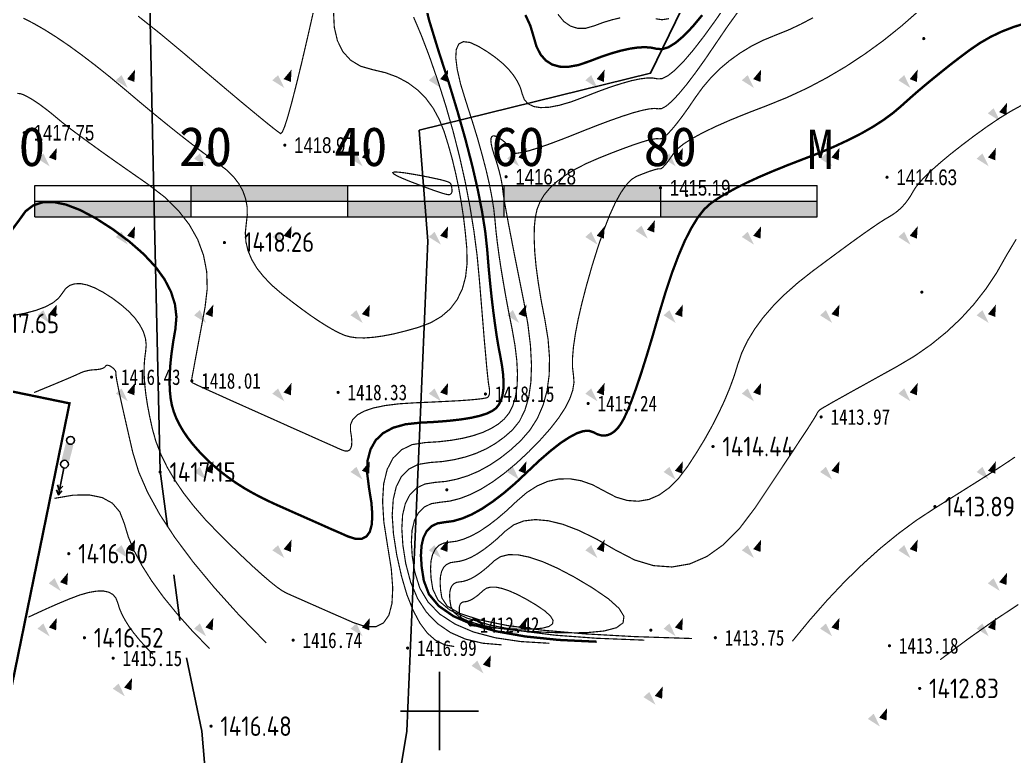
# Model space of a CAD drawing. Extents: x -2226 to 12369489, y -12501589 to 2275.
# Drawn here: x 5664178.4 to 5664305.4, y -6547613.2 to -6547519.2 of the extents above; entities that cross this region are included whole.
import ezdxf
from ezdxf.enums import TextEntityAlignment as Align

# ---------------------------------------------------------------- set-up
doc = ezdxf.new("R2010")
doc.units = 0
doc.header["$LTSCALE"] = 1000
doc.header["$MEASUREMENT"] = 0
doc.layers.get('0').update_dxf_attribs({"linetype": 'CONTINUOUS'})
doc.layers.add('GCD', color=8, linetype='CONTINUOUS')
doc.layers.add('周边地形图', color=8, linetype='CONTINUOUS')
doc.styles.add('HZ', font='', dxfattribs={"width": 0.8})
doc.styles.get("Standard").update_dxf_attribs({"font": 'GBENOR', "bigfont": 'GBCBIG'})
doc.styles.add('SZTH', font='', dxfattribs={"width": 0.8, "height": 3})
doc.styles.get('HZ').set_extended_font_data('SimSun')
doc.styles.get('SZTH').set_extended_font_data('FZZhongDengXian-Z07S')

# ---------------------------------------------------------------- blocks, each defined once
blk = doc.blocks.new('gc170')
at = {"linetype": 'Continuous'}
blk.add_circle((0, 0), 0.5, dxfattribs=at)
blk = doc.blocks.new('gc013a')
at = {"linetype": 'Continuous'}
blk.add_line((0.5, 0), (4, 0), dxfattribs=at)
at = {"linetype": 'Continuous', "flags": 128}
for points in [[(2.77, 0.35), (3.38, 0), (2.77, -0.35)], [(3.39, 0.35), (4, 0), (3.39, -0.35)]]:
    blk.add_lwpolyline(points, dxfattribs=at)
blk = doc.blocks.new('gc090')
for points in [[(1.07, 1.45, 0, 1, 0), (0.52, 0.05, 1, 1, 0)], [(-1.02, 0.41, 1, 0, 0), (0.15, -0.9, 0, 0, 0)]]:
    blk.add_lwpolyline(points, format="xyseb")
blk = doc.blocks.new('GC200')
at = {"linetype": 'Continuous', "const_width": 0.2, "flags": 128}
blk.add_lwpolyline([(-0.1, 0, 1), (0.1, 0, 1)], format="xyb", close=True, dxfattribs=at)

msp = doc.modelspace()

# ---------------------------------------------------------------- hatches: boundary and pattern name
at = {"lineweight": 9}
h = msp.add_hatch(color=256, dxfattribs=at)
h.paths.add_polyline_path([(5664200.28, -6547542.33), (5664180.28, -6547542.33), (5664180.28, -6547544.33), (5664200.28, -6547544.33)])
h.paths.add_polyline_path([(5664220.28, -6547540.33), (5664200.28, -6547540.33), (5664200.28, -6547542.33), (5664220.28, -6547542.33)])
h.paths.add_polyline_path([(5664240.28, -6547542.33), (5664220.28, -6547542.33), (5664220.28, -6547544.33), (5664240.28, -6547544.33)])
h.paths.add_polyline_path([(5664260.28, -6547540.33), (5664240.28, -6547540.33), (5664240.28, -6547542.33), (5664260.28, -6547542.33)])
h.paths.add_polyline_path([(5664280.28, -6547542.33), (5664260.28, -6547542.33), (5664260.28, -6547544.33), (5664280.28, -6547544.33)])

# ---------------------------------------------------------------- linework, layer by layer
for p, q in [((5664180.28, -6547544.33), (5664180.28, -6547540.33)), ((5664180.28, -6547540.33), (5664280.28, -6547540.33)), ((5664200.28, -6547544.33), (5664200.28, -6547540.33)), ((5664220.28, -6547544.33), (5664220.28, -6547540.33)), ((5664240.28, -6547544.33), (5664240.28, -6547540.33)), ((5664260.28, -6547544.33), (5664260.28, -6547540.33)), ((5664280.28, -6547544.33), (5664280.28, -6547540.33)), ((5664180.28, -6547542.33), (5664280.28, -6547542.33)), ((5664180.28, -6547544.33), (5664280.28, -6547544.33))]:
    msp.add_line(p, q, dxfattribs=at)
at = {"layer": '周边地形图'}
for p, q in [((5664232, -6547612.41), (5664232, -6547602.41)), ((5664227, -6547607.41), (5664237, -6547607.41))]:
    msp.add_line(p, q, dxfattribs=at)
at = {"layer": '周边地形图', "flags": 128}
for points in [[(5664197.23, -6547583.84), (5664196.3, -6547576.79), (5664195.47, -6547539.51), (5664194.69, -6547503.11)], [(5664270.09, -6547503.11), (5664258.97, -6547525.99), (5664229.41, -6547533.26), (5664230.5, -6547547.41)], [(5664198.83, -6547595.83), (5664198.05, -6547590)], [(5664201.63, -6547609.98), (5664199.66, -6547600.61)], [(5664225.23, -6547625.66), (5664202.89, -6547624.48), (5664201.63, -6547609.98)]]:
    msp.add_lwpolyline(points, dxfattribs=at)
at = {"layer": '周边地形图'}
for points, const_width in [([(5664177.27, -6547556.94), (5664178.96, -6547556.64), (5664180.41, -6547556.26), (5664181.62, -6547555.81), (5664182.59, -6547555.3), (5664183.32, -6547554.71), (5664183.81, -6547554.06), (5664184.23, -6547553.47), (5664184.76, -6547553.06), (5664185.4, -6547552.86), (5664186.14, -6547552.84), (5664186.99, -6547553.01), (5664187.95, -6547553.38), (5664189.02, -6547553.94), (5664190.19, -6547554.69), (5664191.33, -6547555.54), (5664192.3, -6547556.39), (5664193.09, -6547557.24), (5664193.71, -6547558.1), (5664194.15, -6547558.95), (5664194.43, -6547559.81), (5664194.53, -6547560.66), (5664194.45, -6547561.52), (5664194.33, -6547562.42), (5664194.26, -6547563.42), (5664194.27, -6547564.51), (5664194.34, -6547565.69), (5664194.48, -6547566.97), (5664194.69, -6547568.34), (5664194.97, -6547569.8), (5664195.31, -6547571.36), (5664195.76, -6547572.97), (5664196.39, -6547574.6), (5664197.19, -6547576.24), (5664198.16, -6547577.89), (5664199.29, -6547579.56), (5664200.6, -6547581.24), (5664202.07, -6547582.94), (5664203.72, -6547584.65), (5664205.36, -6547586.28), (5664206.85, -6547587.71), (5664208.18, -6547588.96), (5664209.35, -6547590.01), (5664210.36, -6547590.88), (5664211.21, -6547591.56), (5664211.9, -6547592.04), (5664212.44, -6547592.34), (5664212.97, -6547592.58), (5664213.65, -6547592.88), (5664214.5, -6547593.25), (5664215.49, -6547593.69), (5664216.65, -6547594.2), (5664217.96, -6547594.78), (5664219.43, -6547595.42), (5664221.05, -6547596.13), (5664222.61, -6547596.63), (5664223.88, -6547596.63), (5664224.85, -6547596.14), (5664225.54, -6547595.16), (5664225.93, -6547593.67), (5664226.03, -6547591.7), (5664225.84, -6547589.23), (5664225.36, -6547586.26), (5664224.89, -6547583.25), (5664224.73, -6547580.62), (5664224.87, -6547578.39), (5664225.32, -6547576.55), (5664226.07, -6547575.11), (5664227.13, -6547574.06), (5664228.5, -6547573.39), (5664230.17, -6547573.13), (5664231.93, -6547573.02), (5664233.55, -6547572.83), (5664235.02, -6547572.57), (5664236.36, -6547572.23), (5664237.55, -6547571.82), (5664238.6, -6547571.33), (5664239.51, -6547570.77), (5664240.27, -6547570.13), (5664240.9, -6547569.35), (5664241.38, -6547568.39), (5664241.72, -6547567.24), (5664241.92, -6547565.89), (5664241.97, -6547564.36), (5664241.88, -6547562.64), (5664241.65, -6547560.73), (5664241.28, -6547558.63), (5664240.85, -6547556.49), (5664240.47, -6547554.46), (5664240.14, -6547552.55), (5664239.84, -6547550.75), (5664239.59, -6547549.07), (5664239.38, -6547547.49), (5664239.21, -6547546.03), (5664239.09, -6547544.68), (5664238.94, -6547543.32), (5664238.7, -6547541.81), (5664238.38, -6547540.15), (5664237.96, -6547538.34), (5664237.45, -6547536.39), (5664236.86, -6547534.28), (5664236.17, -6547532.04), (5664235.4, -6547529.64), (5664234.7, -6547527.37), (5664234.27, -6547525.49), (5664234.08, -6547524.01), (5664234.15, -6547522.93), (5664234.48, -6547522.24), (5664235.06, -6547521.95), (5664235.9, -6547522.05), (5664236.99, -6547522.55), (5664238.15, -6547523.26), (5664239.17, -6547523.98), (5664240.07, -6547524.72), (5664240.83, -6547525.47), (5664241.46, -6547526.24), (5664241.96, -6547527.02), (5664242.34, -6547527.82), (5664242.58, -6547528.64), (5664242.85, -6547529.36), (5664243.34, -6547529.89), (5664244.03, -6547530.23), (5664244.92, -6547530.37), (5664246.02, -6547530.32), (5664247.32, -6547530.07), (5664248.83, -6547529.63), (5664250.54, -6547528.99), (5664252.28, -6547528.31), (5664253.85, -6547527.74), (5664255.26, -6547527.29), (5664256.5, -6547526.94), (5664257.58, -6547526.71), (5664258.5, -6547526.59), (5664259.26, -6547526.59), (5664259.85, -6547526.69), (5664260.44, -6547526.68), (5664261.19, -6547526.3), (5664262.1, -6547525.58), (5664263.17, -6547524.5), (5664264.4, -6547523.06), (5664265.79, -6547521.27), (5664267.34, -6547519.13), (5664269.05, -6547516.63)], 0.15), ([(5664177.4, -6547545.94), (5664178.31, -6547544.71), (5664179.11, -6547543.6), (5664180.1, -6547542.85), (5664181.29, -6547542.46), (5664182.69, -6547542.42), (5664184.28, -6547542.75), (5664186.08, -6547543.44), (5664188.07, -6547544.49), (5664190.27, -6547545.9), (5664192.4, -6547547.49), (5664194.21, -6547549.08), (5664195.7, -6547550.67), (5664196.86, -6547552.27), (5664197.69, -6547553.87), (5664198.2, -6547555.47), (5664198.39, -6547557.07), (5664198.25, -6547558.68), (5664197.98, -6547560.23), (5664197.77, -6547561.69), (5664197.62, -6547563.05), (5664197.54, -6547564.3), (5664197.51, -6547565.46), (5664197.55, -6547566.52), (5664197.65, -6547567.48), (5664197.8, -6547568.34), (5664198.04, -6547569.16), (5664198.35, -6547569.98), (5664198.76, -6547570.81), (5664199.25, -6547571.65), (5664199.82, -6547572.49), (5664200.48, -6547573.34), (5664201.23, -6547574.2), (5664202.06, -6547575.07), (5664202.96, -6547575.92), (5664203.92, -6547576.74), (5664204.93, -6547577.52), (5664205.99, -6547578.27), (5664207.11, -6547578.98), (5664208.29, -6547579.65), (5664209.52, -6547580.29), (5664210.8, -6547580.9), (5664212.1, -6547581.48), (5664213.36, -6547582.04), (5664214.6, -6547582.59), (5664215.8, -6547583.12), (5664216.97, -6547583.64), (5664218.11, -6547584.15), (5664219.22, -6547584.63), (5664220.3, -6547585.11), (5664221.28, -6547585.42), (5664222.07, -6547585.42), (5664222.68, -6547585.11), (5664223.11, -6547584.5), (5664223.35, -6547583.57), (5664223.42, -6547582.34), (5664223.3, -6547580.79), (5664223, -6547578.94), (5664222.76, -6547577.05), (5664222.82, -6547575.4), (5664223.19, -6547574), (5664223.85, -6547572.83), (5664224.82, -6547571.91), (5664226.09, -6547571.23), (5664227.67, -6547570.79), (5664229.54, -6547570.59), (5664231.47, -6547570.49), (5664233.19, -6547570.35), (5664234.71, -6547570.18), (5664236.02, -6547569.97), (5664237.13, -6547569.72), (5664238.03, -6547569.43), (5664238.73, -6547569.1), (5664239.23, -6547568.74), (5664239.58, -6547568.3), (5664239.85, -6547567.76), (5664240.05, -6547567.1), (5664240.16, -6547566.35), (5664240.19, -6547565.48), (5664240.14, -6547564.51), (5664240.01, -6547563.43), (5664239.8, -6547562.24), (5664239.55, -6547560.94), (5664239.31, -6547559.52), (5664239.09, -6547557.99), (5664238.87, -6547556.33), (5664238.66, -6547554.56), (5664238.46, -6547552.66), (5664238.27, -6547550.65), (5664238.1, -6547548.52), (5664237.85, -6547546.2), (5664237.44, -6547543.63), (5664236.89, -6547540.82), (5664236.18, -6547537.75), (5664235.32, -6547534.43), (5664234.31, -6547530.87), (5664233.15, -6547527.05), (5664231.83, -6547522.98), (5664230.65, -6547519.13), (5664229.91, -6547515.94)], 0.3), ([(5664178.83, -6547518.95), (5664180.16, -6547519.63), (5664181.57, -6547520.44), (5664183.06, -6547521.38), (5664184.64, -6547522.45), (5664186.29, -6547523.65), (5664188.02, -6547524.97), (5664189.83, -6547526.41), (5664191.73, -6547527.99), (5664193.6, -6547529.57), (5664195.38, -6547531.05), (5664197.05, -6547532.41), (5664198.61, -6547533.66), (5664200.07, -6547534.8), (5664201.42, -6547535.84), (5664202.67, -6547536.76), (5664203.81, -6547537.57), (5664204.82, -6547538.35), (5664205.67, -6547539.18), (5664206.35, -6547540.06), (5664206.87, -6547540.99), (5664207.22, -6547541.97), (5664207.42, -6547543), (5664207.44, -6547544.08), (5664207.31, -6547545.21), (5664207.19, -6547546.36), (5664207.27, -6547547.51), (5664207.54, -6547548.64), (5664208.01, -6547549.76), (5664208.67, -6547550.87), (5664209.54, -6547551.96), (5664210.59, -6547553.05), (5664211.85, -6547554.13), (5664213.16, -6547555.15), (5664214.38, -6547556.07), (5664215.51, -6547556.89), (5664216.56, -6547557.6), (5664217.52, -6547558.21), (5664218.39, -6547558.72), (5664219.18, -6547559.13), (5664219.88, -6547559.44), (5664220.6, -6547559.64), (5664221.45, -6547559.76), (5664222.43, -6547559.77), (5664223.55, -6547559.69), (5664224.79, -6547559.52), (5664226.17, -6547559.25), (5664227.67, -6547558.88), (5664229.31, -6547558.42), (5664230.9, -6547557.82), (5664232.25, -6547557.03), (5664233.38, -6547556.05), (5664234.26, -6547554.88), (5664234.92, -6547553.52), (5664235.34, -6547551.97), (5664235.53, -6547550.23), (5664235.49, -6547548.3), (5664235.3, -6547546.3), (5664235.07, -6547544.34), (5664234.78, -6547542.43), (5664234.45, -6547540.55), (5664234.06, -6547538.72), (5664233.63, -6547536.93), (5664233.14, -6547535.18), (5664232.61, -6547533.47), (5664231.97, -6547531.87), (5664231.2, -6547530.45), (5664230.27, -6547529.19), (5664229.21, -6547528.12), (5664227.99, -6547527.21), (5664226.64, -6547526.48), (5664225.13, -6547525.92), (5664223.49, -6547525.53), (5664221.91, -6547525.08), (5664220.64, -6547524.31), (5664219.65, -6547523.22), (5664218.96, -6547521.82), (5664218.56, -6547520.11), (5664218.46, -6547518.08)], 0.15), ([(5664193.5, -6547518.69), (5664196.32, -6547520.93), (5664199.23, -6547523.35), (5664202.01, -6547525.71), (5664204.45, -6547527.77), (5664206.53, -6547529.52), (5664208.27, -6547530.96), (5664209.66, -6547532.1), (5664210.69, -6547532.93), (5664211.38, -6547533.46), (5664211.71, -6547533.69), (5664211.92, -6547533.49), (5664212.22, -6547532.78), (5664212.62, -6547531.53), (5664213.11, -6547529.77), (5664213.7, -6547527.47), (5664214.39, -6547524.65), (5664215.17, -6547521.3), (5664216.05, -6547517.43)], 0.15), ([(5664233.88, -6547599.16), (5664232.65, -6547598.95), (5664231.51, -6547598.38), (5664230.46, -6547597.46), (5664229.5, -6547596.18), (5664228.63, -6547594.54), (5664227.84, -6547592.55), (5664227.15, -6547590.19), (5664226.54, -6547587.48), (5664226.12, -6547584.77), (5664225.96, -6547582.41), (5664226.09, -6547580.4), (5664226.48, -6547578.75), (5664227.15, -6547577.45), (5664228.1, -6547576.5), (5664229.31, -6547575.91), (5664230.81, -6547575.67), (5664232.39, -6547575.55), (5664233.9, -6547575.31), (5664235.34, -6547574.96), (5664236.69, -6547574.5), (5664237.97, -6547573.93), (5664239.16, -6547573.24), (5664240.28, -6547572.43), (5664241.32, -6547571.52), (5664242.22, -6547570.41), (5664242.91, -6547569.02), (5664243.4, -6547567.37), (5664243.68, -6547565.44), (5664243.76, -6547563.24), (5664243.63, -6547560.77), (5664243.3, -6547558.03), (5664242.76, -6547555.02), (5664242.16, -6547552.04), (5664241.63, -6547549.4), (5664241.19, -6547547.12), (5664240.81, -6547545.17), (5664240.52, -6547543.57), (5664240.29, -6547542.32), (5664240.15, -6547541.41), (5664240.08, -6547540.85), (5664240.04, -6547540.44), (5664239.96, -6547539.98), (5664239.87, -6547539.48), (5664239.74, -6547538.93), (5664239.59, -6547538.34), (5664239.41, -6547537.7), (5664239.2, -6547537.02), (5664238.96, -6547536.3), (5664238.75, -6547535.61), (5664238.62, -6547535.04), (5664238.57, -6547534.59), (5664238.59, -6547534.27), (5664238.69, -6547534.06), (5664238.86, -6547533.97), (5664239.12, -6547534), (5664239.45, -6547534.15), (5664239.8, -6547534.37), (5664240.11, -6547534.58), (5664240.38, -6547534.81), (5664240.61, -6547535.03), (5664240.8, -6547535.27), (5664240.95, -6547535.5), (5664241.06, -6547535.75), (5664241.14, -6547535.99), (5664241.32, -6547536.17), (5664241.76, -6547536.21), (5664242.47, -6547536.11), (5664243.44, -6547535.87), (5664244.66, -6547535.5), (5664246.15, -6547534.98), (5664247.9, -6547534.32), (5664249.91, -6547533.52), (5664251.94, -6547532.72), (5664253.75, -6547532.04), (5664255.34, -6547531.48), (5664256.7, -6547531.04), (5664257.85, -6547530.73), (5664258.77, -6547530.54), (5664259.47, -6547530.47), (5664259.96, -6547530.52), (5664260.4, -6547530.49), (5664260.98, -6547530.17), (5664261.7, -6547529.55), (5664262.56, -6547528.64), (5664263.56, -6547527.44), (5664264.7, -6547525.94), (5664265.98, -6547524.15), (5664267.4, -6547522.06), (5664268.84, -6547519.95), (5664270.18, -6547518.09)], 0.15), ([(5664246.03, -6547598.75), (5664242.37, -6547598.53), (5664239.15, -6547598.05), (5664236.35, -6547597.31), (5664233.99, -6547596.3), (5664232.06, -6547595.04), (5664230.56, -6547593.51), (5664229.49, -6547591.72), (5664228.85, -6547589.67), (5664228.52, -6547587.62), (5664228.41, -6547585.84), (5664228.5, -6547584.32), (5664228.8, -6547583.07), (5664229.31, -6547582.09), (5664230.02, -6547581.38), (5664230.94, -6547580.93), (5664232.07, -6547580.75), (5664233.32, -6547580.6), (5664234.62, -6547580.27), (5664235.97, -6547579.75), (5664237.36, -6547579.04), (5664238.8, -6547578.14), (5664240.29, -6547577.05), (5664241.83, -6547575.77), (5664243.41, -6547574.3), (5664244.9, -6547572.77), (5664246.17, -6547571.34), (5664247.22, -6547569.99), (5664248.05, -6547568.72), (5664248.65, -6547567.54), (5664249.03, -6547566.45), (5664249.19, -6547565.44), (5664249.12, -6547564.52), (5664249, -6547563.54), (5664249, -6547562.33), (5664249.12, -6547560.92), (5664249.36, -6547559.28), (5664249.71, -6547557.44), (5664250.19, -6547555.37), (5664250.78, -6547553.09), (5664251.49, -6547550.6), (5664252.26, -6547548.14), (5664253.01, -6547545.98), (5664253.74, -6547544.11), (5664254.46, -6547542.53), (5664255.17, -6547541.24), (5664255.86, -6547540.25), (5664256.53, -6547539.54), (5664257.2, -6547539.13), (5664257.82, -6547538.89), (5664258.36, -6547538.68), (5664258.84, -6547538.5), (5664259.25, -6547538.37), (5664259.58, -6547538.27), (5664259.85, -6547538.2), (5664260.05, -6547538.18), (5664260.17, -6547538.19), (5664260.27, -6547538.18), (5664260.41, -6547538.1), (5664260.59, -6547537.95), (5664260.79, -6547537.73), (5664261.03, -6547537.45), (5664261.31, -6547537.09), (5664261.61, -6547536.66), (5664261.95, -6547536.16), (5664262.45, -6547535.6), (5664263.23, -6547534.98), (5664264.29, -6547534.31), (5664265.64, -6547533.58), (5664267.27, -6547532.79), (5664269.18, -6547531.95), (5664271.37, -6547531.06), (5664273.85, -6547530.11), (5664276.44, -6547529.06), (5664278.99, -6547527.88), (5664281.49, -6547526.56), (5664283.95, -6547525.11), (5664286.36, -6547523.52), (5664288.73, -6547521.8), (5664291.05, -6547519.94), (5664293.32, -6547517.95)], 0.15), ([(5664178.06, -6547528.55), (5664178.49, -6547528.6), (5664178.91, -6547528.75), (5664179.35, -6547528.98), (5664179.82, -6547529.24), (5664180.31, -6547529.55), (5664180.83, -6547529.9), (5664181.37, -6547530.3), (5664181.94, -6547530.73), (5664182.54, -6547531.21), (5664183.16, -6547531.73), (5664183.9, -6547532.34), (5664184.84, -6547533.07), (5664185.99, -6547533.93), (5664187.34, -6547534.92), (5664188.89, -6547536.04), (5664190.64, -6547537.28), (5664192.6, -6547538.65), (5664194.76, -6547540.16), (5664196.86, -6547541.77), (5664198.61, -6547543.48), (5664200.03, -6547545.3), (5664201.11, -6547547.21), (5664201.85, -6547549.22), (5664202.26, -6547551.32), (5664202.32, -6547553.53), (5664202.05, -6547555.83), (5664201.64, -6547558.04), (5664201.28, -6547559.96), (5664200.98, -6547561.58), (5664200.73, -6547562.92), (5664200.54, -6547563.96), (5664200.4, -6547564.7), (5664200.32, -6547565.16), (5664200.3, -6547565.33), (5664200.31, -6547565.35), (5664200.31, -6547565.36), (5664200.32, -6547565.38), (5664200.34, -6547565.4), (5664200.35, -6547565.42), (5664200.36, -6547565.44), (5664200.38, -6547565.46), (5664200.4, -6547565.48), (5664200.56, -6547565.56), (5664200.98, -6547565.76), (5664201.67, -6547566.08), (5664202.63, -6547566.52), (5664203.86, -6547567.07), (5664205.36, -6547567.75), (5664207.13, -6547568.54), (5664209.17, -6547569.45), (5664211.23, -6547570.37), (5664213.07, -6547571.2), (5664214.7, -6547571.92), (5664216.1, -6547572.55), (5664217.29, -6547573.08), (5664218.27, -6547573.51), (5664219.02, -6547573.85), (5664219.55, -6547574.08), (5664219.94, -6547574.21), (5664220.26, -6547574.21), (5664220.51, -6547574.09), (5664220.68, -6547573.84), (5664220.78, -6547573.47), (5664220.8, -6547572.97), (5664220.75, -6547572.36), (5664220.63, -6547571.61), (5664220.63, -6547570.85), (5664220.92, -6547570.18), (5664221.5, -6547569.6), (5664222.39, -6547569.11), (5664223.57, -6547568.71), (5664225.06, -6547568.4), (5664226.84, -6547568.18), (5664228.91, -6547568.05), (5664231.01, -6547567.96), (5664232.83, -6547567.87), (5664234.39, -6547567.79), (5664235.69, -6547567.7), (5664236.71, -6547567.61), (5664237.47, -6547567.52), (5664237.96, -6547567.43), (5664238.18, -6547567.35), (5664238.26, -6547567.25), (5664238.33, -6547567.12), (5664238.37, -6547566.97), (5664238.4, -6547566.8), (5664238.4, -6547566.6), (5664238.39, -6547566.38), (5664238.36, -6547566.13), (5664238.31, -6547565.86), (5664238.24, -6547565.4), (5664238.15, -6547564.58), (5664238.03, -6547563.42), (5664237.9, -6547561.91), (5664237.73, -6547560.05), (5664237.55, -6547557.83), (5664237.34, -6547555.27), (5664237.1, -6547552.35), (5664236.81, -6547549.25), (5664236.4, -6547546.12), (5664235.89, -6547542.97), (5664235.28, -6547539.8), (5664234.56, -6547536.6), (5664233.74, -6547533.38), (5664232.81, -6547530.14), (5664231.77, -6547526.88), (5664230.7, -6547523.8), (5664229.67, -6547521.11), (5664228.69, -6547518.81)], 0.15), ([(5664239.96, -6547598.95), (5664237.51, -6547598.74), (5664235.33, -6547598.22), (5664233.41, -6547597.38), (5664231.75, -6547596.24), (5664230.34, -6547594.79), (5664229.2, -6547593.03), (5664228.32, -6547590.96), (5664227.69, -6547588.57), (5664227.32, -6547586.19), (5664227.19, -6547584.12), (5664227.29, -6547582.36), (5664227.64, -6547580.91), (5664228.23, -6547579.77), (5664229.06, -6547578.94), (5664230.13, -6547578.42), (5664231.44, -6547578.21), (5664232.86, -6547578.08), (5664234.26, -6547577.79), (5664235.65, -6547577.36), (5664237.03, -6547576.77), (5664238.38, -6547576.03), (5664239.73, -6547575.14), (5664241.05, -6547574.1), (5664242.36, -6547572.91), (5664243.55, -6547571.55), (5664244.51, -6547570.04), (5664245.24, -6547568.35), (5664245.75, -6547566.5), (5664246.02, -6547564.49), (5664246.06, -6547562.31), (5664245.88, -6547559.96), (5664245.47, -6547557.45), (5664244.99, -6547554.96), (5664244.62, -6547552.68), (5664244.34, -6547550.6), (5664244.17, -6547548.73), (5664244.1, -6547547.06), (5664244.12, -6547545.61), (5664244.25, -6547544.36), (5664244.48, -6547543.31), (5664244.85, -6547542.39), (5664245.39, -6547541.49), (5664246.11, -6547540.63), (5664247.01, -6547539.8), (5664248.08, -6547539.01), (5664249.34, -6547538.24), (5664250.76, -6547537.51), (5664252.37, -6547536.81), (5664253.97, -6547536.17), (5664255.39, -6547535.63), (5664256.63, -6547535.18), (5664257.68, -6547534.82), (5664258.55, -6547534.56), (5664259.24, -6547534.4), (5664259.74, -6547534.33), (5664260.06, -6547534.35), (5664260.34, -6547534.34), (5664260.69, -6547534.13), (5664261.14, -6547533.75), (5664261.67, -6547533.19), (5664262.29, -6547532.44), (5664263, -6547531.51), (5664263.8, -6547530.4), (5664264.68, -6547529.11), (5664265.64, -6547527.78), (5664266.7, -6547526.54), (5664267.85, -6547525.39), (5664269.09, -6547524.35), (5664270.42, -6547523.4), (5664271.83, -6547522.54), (5664273.34, -6547521.78), (5664274.94, -6547521.12), (5664276.57, -6547520.47), (5664278.17, -6547519.72), (5664279.74, -6547518.89)], 0.15), ([(5664242.98, -6547518.54), (5664243.61, -6547519.9), (5664244.02, -6547521.28), (5664244.39, -6547522.55), (5664244.91, -6547523.58), (5664245.58, -6547524.35), (5664246.4, -6547524.87), (5664247.37, -6547525.14), (5664248.49, -6547525.16), (5664249.76, -6547524.93), (5664251.17, -6547524.45), (5664252.61, -6547523.9), (5664253.94, -6547523.45), (5664255.17, -6547523.1), (5664256.3, -6547522.85), (5664257.32, -6547522.7), (5664258.23, -6547522.65), (5664259.04, -6547522.71), (5664259.74, -6547522.86), (5664260.45, -6547522.91), (5664261.26, -6547522.66), (5664262.18, -6547522.09), (5664263.2, -6547521.22), (5664264.33, -6547520.05), (5664265.57, -6547518.56)], 0.3), ([(5664247.14, -6547518.46), (5664247.89, -6547519.37), (5664248.73, -6547519.96), (5664249.66, -6547520.25), (5664250.68, -6547520.24), (5664251.8, -6547519.92), (5664252.95, -6547519.49), (5664254.04, -6547519.16), (5664255.09, -6547518.91)], 0.15), ([(5664259.64, -6547519.03), (5664260.45, -6547519.15), (5664261.33, -6547519.01)], 0.15), ([(5664252.1, -6547598.55), (5664247.23, -6547598.32), (5664242.97, -6547597.88), (5664239.3, -6547597.23), (5664236.24, -6547596.36), (5664233.77, -6547595.28), (5664231.91, -6547593.99), (5664230.65, -6547592.48), (5664230, -6547590.76), (5664229.73, -6547589.04), (5664229.63, -6547587.55), (5664229.71, -6547586.28), (5664229.96, -6547585.24), (5664230.38, -6547584.41), (5664230.98, -6547583.81), (5664231.75, -6547583.44), (5664232.7, -6547583.29), (5664233.76, -6547583.15), (5664234.9, -6547582.82), (5664236.11, -6547582.31), (5664237.4, -6547581.6), (5664238.75, -6547580.7), (5664240.18, -6547579.61), (5664241.68, -6547578.33), (5664243.25, -6547576.85), (5664244.79, -6547575.4), (5664246.19, -6547574.19), (5664247.45, -6547573.2), (5664248.58, -6547572.46), (5664249.56, -6547571.94), (5664250.4, -6547571.66), (5664251.1, -6547571.62), (5664251.67, -6547571.81), (5664252.16, -6547572.06), (5664252.63, -6547572.2), (5664253.09, -6547572.24), (5664253.53, -6547572.16), (5664253.97, -6547571.97), (5664254.38, -6547571.68), (5664254.79, -6547571.27), (5664255.17, -6547570.75), (5664255.58, -6547570.04), (5664256.05, -6547569.02), (5664256.57, -6547567.72), (5664257.15, -6547566.12), (5664257.79, -6547564.22), (5664258.48, -6547562.03), (5664259.23, -6547559.55), (5664260.03, -6547556.77), (5664260.87, -6547553.99), (5664261.7, -6547551.49), (5664262.53, -6547549.29), (5664263.35, -6547547.37), (5664264.18, -6547545.75), (5664265, -6547544.41), (5664265.82, -6547543.36), (5664266.64, -6547542.61), (5664267.55, -6547541.98), (5664268.62, -6547541.33), (5664269.85, -6547540.66), (5664271.25, -6547539.96), (5664272.82, -6547539.24), (5664274.55, -6547538.5), (5664276.45, -6547537.73), (5664278.52, -6547536.93), (5664280.6, -6547536.13), (5664282.52, -6547535.31), (5664284.3, -6547534.48), (5664285.93, -6547533.65), (5664287.4, -6547532.81), (5664288.73, -6547531.95), (5664289.91, -6547531.09), (5664290.94, -6547530.22), (5664291.91, -6547529.35), (5664292.92, -6547528.46), (5664293.97, -6547527.57), (5664295.06, -6547526.67), (5664296.18, -6547525.77), (5664297.33, -6547524.85), (5664298.53, -6547523.93), (5664299.76, -6547523.01), (5664301.05, -6547522.13), (5664302.42, -6547521.34), (5664303.87, -6547520.65), (5664305.4, -6547520.06), (5664307.01, -6547519.56)], 0.3), ([(5664258.17, -6547598.35), (5664252.09, -6547598.11), (5664246.78, -6547597.72), (5664242.24, -6547597.15), (5664238.48, -6547596.43), (5664235.49, -6547595.53), (5664233.27, -6547594.47), (5664231.82, -6547593.25), (5664231.15, -6547591.85), (5664230.93, -6547590.47), (5664230.86, -6547589.27), (5664230.92, -6547588.24), (5664231.12, -6547587.4), (5664231.46, -6547586.74), (5664231.94, -6547586.25), (5664232.56, -6547585.95), (5664233.33, -6547585.83), (5664234.19, -6547585.72), (5664235.1, -6547585.45), (5664236.08, -6547585.04), (5664237.12, -6547584.47), (5664238.21, -6547583.74), (5664239.36, -6547582.86), (5664240.57, -6547581.83), (5664241.84, -6547580.64), (5664243.15, -6547579.51), (5664244.49, -6547578.66), (5664245.85, -6547578.08), (5664247.24, -6547577.78), (5664248.66, -6547577.75), (5664250.1, -6547578), (5664251.57, -6547578.52), (5664253.07, -6547579.32), (5664254.55, -6547580.09), (5664256, -6547580.52), (5664257.4, -6547580.62), (5664258.76, -6547580.39), (5664260.07, -6547579.82), (5664261.34, -6547578.91), (5664262.57, -6547577.68), (5664263.75, -6547576.11), (5664264.87, -6547574.38), (5664265.9, -6547572.69), (5664266.83, -6547571.02), (5664267.67, -6547569.38), (5664268.42, -6547567.78), (5664269.08, -6547566.2), (5664269.65, -6547564.65), (5664270.12, -6547563.14), (5664270.64, -6547561.64), (5664271.36, -6547560.14), (5664272.27, -6547558.65), (5664273.36, -6547557.16), (5664274.65, -6547555.68), (5664276.13, -6547554.2), (5664277.8, -6547552.72), (5664279.67, -6547551.25), (5664281.54, -6547549.86), (5664283.22, -6547548.62), (5664284.72, -6547547.52), (5664286.03, -6547546.58), (5664287.16, -6547545.79), (5664288.11, -6547545.14), (5664288.87, -6547544.65), (5664289.45, -6547544.31), (5664289.92, -6547544.02), (5664290.37, -6547543.71), (5664290.79, -6547543.35), (5664291.18, -6547542.97), (5664291.55, -6547542.55), (5664291.89, -6547542.1), (5664292.21, -6547541.62), (5664292.5, -6547541.11), (5664292.86, -6547540.53), (5664293.4, -6547539.86), (5664294.12, -6547539.1), (5664295.02, -6547538.25), (5664296.09, -6547537.31), (5664297.33, -6547536.28), (5664298.76, -6547535.16), (5664300.36, -6547533.95), (5664302, -6547532.77), (5664303.54, -6547531.73), (5664304.99, -6547530.84), (5664306.34, -6547530.1)], 0.15), ([(5664264.25, -6547598.14), (5664256.95, -6547597.9), (5664250.6, -6547597.55), (5664245.19, -6547597.08), (5664240.73, -6547596.49), (5664237.2, -6547595.78), (5664234.63, -6547594.95), (5664232.99, -6547594.01), (5664232.3, -6547592.95), (5664232.14, -6547591.9), (5664232.08, -6547590.98), (5664232.13, -6547590.2), (5664232.28, -6547589.56), (5664232.54, -6547589.06), (5664232.91, -6547588.69), (5664233.38, -6547588.46), (5664233.96, -6547588.37), (5664234.61, -6547588.28), (5664235.31, -6547588.08), (5664236.05, -6547587.77), (5664236.84, -6547587.33), (5664237.67, -6547586.78), (5664238.54, -6547586.11), (5664239.46, -6547585.33), (5664240.43, -6547584.42), (5664241.51, -6547583.62), (5664242.78, -6547583.13), (5664244.25, -6547582.96), (5664245.91, -6547583.11), (5664247.76, -6547583.56), (5664249.8, -6547584.34), (5664252.04, -6547585.43), (5664254.46, -6547586.83), (5664256.95, -6547588.12), (5664259.36, -6547588.84), (5664261.71, -6547589.01), (5664263.98, -6547588.62), (5664266.17, -6547587.67), (5664268.3, -6547586.15), (5664270.35, -6547584.08), (5664272.33, -6547581.46), (5664274.16, -6547578.72), (5664275.74, -6547576.35), (5664277.09, -6547574.32), (5664278.19, -6547572.65), (5664279.06, -6547571.34), (5664279.68, -6547570.37), (5664280.06, -6547569.76), (5664280.21, -6547569.5), (5664280.23, -6547569.43), (5664280.27, -6547569.35), (5664280.32, -6547569.27), (5664280.38, -6547569.19), (5664280.45, -6547569.11), (5664280.52, -6547569.03), (5664280.61, -6547568.95), (5664280.71, -6547568.87), (5664280.95, -6547568.72), (5664281.48, -6547568.42), (5664282.27, -6547567.96), (5664283.35, -6547567.36), (5664284.71, -6547566.6), (5664286.34, -6547565.7), (5664288.25, -6547564.64), (5664290.44, -6547563.43), (5664292.7, -6547562.09), (5664294.81, -6547560.62), (5664296.78, -6547559.02), (5664298.61, -6547557.31), (5664300.29, -6547555.47), (5664301.83, -6547553.5), (5664303.22, -6547551.41), (5664304.47, -6547549.2), (5664305.7, -6547547.17)], 0.15), ([(5664180.21, -6547566.74), (5664180.67, -6547566.55), (5664182.83, -6547565.66), (5664184.43, -6547564.99), (5664185.47, -6547564.54), (5664185.95, -6547564.32), (5664186.16, -6547564.22), (5664186.39, -6547564.13), (5664186.62, -6547564.05), (5664186.86, -6547563.99), (5664187.12, -6547563.93), (5664187.38, -6547563.88), (5664187.66, -6547563.85), (5664187.94, -6547563.83), (5664188.22, -6547563.81), (5664188.47, -6547563.78), (5664188.68, -6547563.74), (5664188.86, -6547563.69), (5664189.02, -6547563.63), (5664189.14, -6547563.57), (5664189.24, -6547563.49), (5664189.3, -6547563.41), (5664189.35, -6547563.33), (5664189.42, -6547563.28), (5664189.5, -6547563.26), (5664189.6, -6547563.25), (5664189.7, -6547563.28), (5664189.83, -6547563.32), (5664189.96, -6547563.39), (5664190.11, -6547563.49), (5664190.26, -6547563.6), (5664190.38, -6547563.71), (5664190.48, -6547563.82), (5664190.56, -6547563.92), (5664190.62, -6547564.03), (5664190.65, -6547564.14), (5664190.66, -6547564.25), (5664190.65, -6547564.36), (5664190.67, -6547564.61), (5664190.76, -6547565.15), (5664190.92, -6547565.97), (5664191.15, -6547567.08), (5664191.46, -6547568.48), (5664191.84, -6547570.16), (5664192.29, -6547572.13), (5664192.81, -6547574.38), (5664193.56, -6547576.85), (5664194.71, -6547579.49), (5664196.25, -6547582.29), (5664198.19, -6547585.25), (5664200.52, -6547588.37), (5664203.24, -6547591.65), (5664206.35, -6547595.1), (5664209.86, -6547598.7)], 0.15), ([(5664277.09, -6547598.49), (5664279.32, -6547595.78), (5664281.56, -6547593.23), (5664283.81, -6547590.85), (5664286.08, -6547588.65), (5664288.35, -6547586.61), (5664290.64, -6547584.75), (5664292.94, -6547583.05), (5664295.26, -6547581.53), (5664297.46, -6547580.16), (5664299.41, -6547578.93), (5664301.13, -6547577.85), (5664302.6, -6547576.92), (5664303.82, -6547576.13), (5664304.8, -6547575.48), (5664305.54, -6547574.98)], 0.15), ([(5664182.81, -6547580.25), (5664185.19, -6547579.84), (5664187.23, -6547579.81), (5664188.9, -6547580.15), (5664190.21, -6547580.87), (5664191.15, -6547581.98), (5664191.73, -6547583.46), (5664192.24, -6547585.17), (5664192.99, -6547586.96), (5664193.99, -6547588.84), (5664195.23, -6547590.79), (5664196.71, -6547592.83), (5664198.44, -6547594.95), (5664200.4, -6547597.15), (5664202.62, -6547599.43)], 0.15), ([(5664179.48, -6547595.41), (5664180.64, -6547594.87), (5664182.02, -6547594.24), (5664183.39, -6547593.64), (5664184.76, -6547593.07), (5664186.06, -6547592.58), (5664187.2, -6547592.26), (5664188.19, -6547592.09), (5664189.03, -6547592.07), (5664189.72, -6547592.22), (5664190.26, -6547592.51), (5664190.65, -6547592.97), (5664190.89, -6547593.58), (5664191.1, -6547594.28), (5664191.41, -6547595.02), (5664191.82, -6547595.79), (5664192.33, -6547596.6), (5664192.94, -6547597.44), (5664193.65, -6547598.31), (5664194.46, -6547599.21), (5664195.37, -6547600.15)], 0.15), ([(5664295.98, -6547600.85), (5664299.55, -6547598.19), (5664302.88, -6547595.84), (5664305.97, -6547593.8)], 0.15)]:
    msp.add_lwpolyline(points, dxfattribs=dict(at, const_width=const_width))
at = {"layer": '周边地形图', "flags": 128}
for points, const_width in [([(5664228.5, -6547538.85), (5664227.44, -6547538.68), (5664226.68, -6547538.6), (5664226.21, -6547538.59), (5664226.03, -6547538.67), (5664226.15, -6547538.83), (5664226.57, -6547539.08), (5664227.27, -6547539.4), (5664228.28, -6547539.81), (5664229.36, -6547540.22), (5664230.31, -6547540.58), (5664231.13, -6547540.88), (5664231.82, -6547541.12), (5664232.38, -6547541.3), (5664232.8, -6547541.42), (5664233.09, -6547541.48), (5664233.26, -6547541.48), (5664233.35, -6547541.45), (5664233.42, -6547541.4), (5664233.49, -6547541.35), (5664233.54, -6547541.28), (5664233.57, -6547541.2), (5664233.6, -6547541.12), (5664233.61, -6547541.02), (5664233.61, -6547540.91), (5664233.6, -6547540.8), (5664233.58, -6547540.69), (5664233.57, -6547540.58), (5664233.55, -6547540.47), (5664233.53, -6547540.37), (5664233.5, -6547540.27), (5664233.47, -6547540.17), (5664233.44, -6547540.07), (5664233.34, -6547539.97), (5664233.09, -6547539.85), (5664232.69, -6547539.72), (5664232.14, -6547539.57), (5664231.45, -6547539.42), (5664230.61, -6547539.24), (5664229.63, -6547539.05)], 0.15), ([(5664234.59, -6547590.91), (5664234.19, -6547590.97), (5664233.87, -6547591.13), (5664233.62, -6547591.38), (5664233.44, -6547591.72), (5664233.33, -6547592.16), (5664233.3, -6547592.7), (5664233.34, -6547593.32), (5664233.46, -6547594.04), (5664233.81, -6547594.76), (5664234.57, -6547595.4), (5664235.74, -6547595.95), (5664237.31, -6547596.42), (5664239.29, -6547596.8), (5664241.68, -6547597.09), (5664244.48, -6547597.3), (5664247.69, -6547597.42), (5664250.73, -6547597.4), (5664253.04, -6547597.18), (5664254.62, -6547596.76), (5664255.46, -6547596.14), (5664255.57, -6547595.31), (5664254.95, -6547594.3), (5664253.6, -6547593.08), (5664251.52, -6547591.66), (5664249.18, -6547590.27), (5664247.06, -6547589.16), (5664245.16, -6547588.32), (5664243.49, -6547587.76), (5664242.04, -6547587.46), (5664240.81, -6547587.44), (5664239.8, -6547587.69), (5664239.01, -6547588.21), (5664238.35, -6547588.83), (5664237.72, -6547589.36), (5664237.13, -6547589.82), (5664236.56, -6547590.2), (5664236.02, -6547590.5), (5664235.51, -6547590.71), (5664235.03, -6547590.85)], 0.15), ([(5664235.22, -6547593.45), (5664235, -6547593.48), (5664234.83, -6547593.57), (5664234.69, -6547593.7), (5664234.6, -6547593.89), (5664234.54, -6547594.12), (5664234.53, -6547594.41), (5664234.55, -6547594.75), (5664234.61, -6547595.13), (5664234.8, -6547595.52), (5664235.21, -6547595.87), (5664235.84, -6547596.16), (5664236.68, -6547596.41), (5664237.75, -6547596.62), (5664239.04, -6547596.78), (5664240.54, -6547596.89), (5664242.27, -6547596.95), (5664243.91, -6547596.94), (5664245.15, -6547596.82), (5664246, -6547596.6), (5664246.45, -6547596.26), (5664246.51, -6547595.82), (5664246.18, -6547595.27), (5664245.45, -6547594.61), (5664244.33, -6547593.85), (5664243.07, -6547593.11), (5664241.93, -6547592.51), (5664240.91, -6547592.06), (5664240.01, -6547591.75), (5664239.23, -6547591.59), (5664238.56, -6547591.58), (5664238.02, -6547591.71), (5664237.6, -6547592), (5664237.24, -6547592.33), (5664236.91, -6547592.62), (5664236.58, -6547592.86), (5664236.28, -6547593.07), (5664235.99, -6547593.23), (5664235.71, -6547593.34), (5664235.46, -6547593.42)], 0.15), ([(5664235.85, -6547595.99), (5664235.82, -6547595.99), (5664235.79, -6547596), (5664235.77, -6547596.02), (5664235.76, -6547596.05), (5664235.75, -6547596.08), (5664235.75, -6547596.12), (5664235.75, -6547596.17), (5664235.76, -6547596.23), (5664235.79, -6547596.28), (5664235.85, -6547596.33), (5664235.93, -6547596.37), (5664236.06, -6547596.41), (5664236.21, -6547596.44), (5664236.39, -6547596.46), (5664236.61, -6547596.48), (5664236.85, -6547596.49), (5664237.08, -6547596.48), (5664237.26, -6547596.47), (5664237.38, -6547596.44), (5664237.45, -6547596.39), (5664237.46, -6547596.32), (5664237.41, -6547596.25), (5664237.3, -6547596.15), (5664237.14, -6547596.04), (5664236.96, -6547595.94), (5664236.8, -6547595.85), (5664236.66, -6547595.79), (5664236.53, -6547595.75), (5664236.42, -6547595.72), (5664236.32, -6547595.72), (5664236.25, -6547595.74), (5664236.19, -6547595.78), (5664236.14, -6547595.83), (5664236.09, -6547595.87), (5664236.04, -6547595.9), (5664236, -6547595.93), (5664235.96, -6547595.96), (5664235.92, -6547595.97), (5664235.88, -6547595.98)], 0.3)]:
    msp.add_lwpolyline(points, close=True, dxfattribs=dict(at, const_width=const_width))
at = {"layer": '周边地形图', "const_width": 0.2, "flags": 128}
for points in [[(5664204.42, -6547547.6, 1), (5664204.62, -6547547.6, 1)], [(5664232.83, -6547579.16, 1), (5664233.03, -6547579.16, 1)]]:
    msp.add_lwpolyline(points, format="xyb", close=True, dxfattribs=at)
at = {"layer": '周边地形图'}
for points in [[(5664230.5, -6547547.41), (5664227.82, -6547609.98)], [(5664227.82, -6547609.98), (5664225.23, -6547625.66)]]:
    msp.add_lwpolyline(points, dxfattribs=at)
at = {"layer": '周边地形图', "flags": 128}
for points, const_width in [([(5664174.61, -6547617.67), (5664174.61, -6547617.59), (5664184.73, -6547568.12), (5664135.15, -6547557.91), (5664127.63, -6547594.44)], 0.3), ([(5664184.74, -6547573.34), (5664184.21, -6547575.4)], 1)]:
    msp.add_lwpolyline(points, dxfattribs=dict(at, const_width=const_width))

# ---------------------------------------------------------------- block references
at = {"layer": '周边地形图', "color": 8, "zscale": 0.001}
for name, p in [('GC200', (5664293.88, -6547521.56)), ('gc090', (5664192.03, -6547526.96)), ('gc090', (5664212.03, -6547526.96)), ('gc090', (5664232.03, -6547526.96)), ('gc090', (5664252.03, -6547526.96)), ('gc090', (5664272.03, -6547526.96)), ('gc090', (5664292.03, -6547526.96)), ('gc090', (5664303.46, -6547531.18)), ('gc090', (5664182.03, -6547536.96)), ('gc090', (5664202.03, -6547536.96)), ('gc090', (5664222.03, -6547536.96)), ('gc090', (5664242.03, -6547536.96)), ('gc090', (5664262.03, -6547536.96)), ('gc090', (5664282.03, -6547536.96)), ('gc090', (5664302.03, -6547536.96)), ('GC200', (5664263.6, -6547541.6)), ('gc090', (5664258.46, -6547546.18)), ('gc090', (5664192.03, -6547546.96)), ('gc090', (5664212.03, -6547546.96)), ('gc090', (5664232.03, -6547546.96)), ('gc090', (5664252.03, -6547546.96)), ('gc090', (5664272.03, -6547546.96)), ('gc090', (5664292.03, -6547546.96)), ('GC200', (5664293.63, -6547553.92)), ('gc090', (5664182.03, -6547556.96)), ('gc090', (5664202.03, -6547556.96)), ('gc090', (5664222.03, -6547556.96)), ('gc090', (5664242.03, -6547556.96)), ('gc090', (5664262.03, -6547556.96)), ('gc090', (5664282.03, -6547556.96)), ('gc090', (5664302.03, -6547556.96)), ('gc090', (5664192.03, -6547566.96)), ('gc090', (5664212.03, -6547566.96)), ('gc090', (5664232.03, -6547566.96)), ('gc090', (5664252.03, -6547566.96)), ('gc090', (5664272.03, -6547566.96)), ('gc090', (5664292.03, -6547566.96)), ('gc170', (5664184.86, -6547572.85)), ('GC200', (5664266.95, -6547573.63)), ('gc090', (5664202.03, -6547576.96)), ('gc090', (5664222.03, -6547576.96)), ('gc090', (5664242.03, -6547576.96)), ('gc090', (5664262.03, -6547576.96)), ('gc090', (5664282.03, -6547576.96)), ('gc090', (5664302.03, -6547576.96)), ('gc170', (5664184.09, -6547575.89)), ('gc170', (5664184.09, -6547575.89)), ('GC200', (5664196.3, -6547576.89)), ('GC200', (5664295.31, -6547581.3)), ('gc090', (5664192.03, -6547586.96)), ('gc090', (5664212.03, -6547586.96)), ('gc090', (5664232.03, -6547586.96)), ('gc090', (5664252.03, -6547586.96)), ('gc090', (5664272.03, -6547586.96)), ('gc090', (5664292.03, -6547586.96)), ('GC200', (5664184.63, -6547587.31)), ('gc090', (5664183.46, -6547591.18)), ('gc090', (5664303.46, -6547591.18)), ('gc090', (5664182.03, -6547596.96)), ('gc090', (5664202.03, -6547596.96)), ('gc090', (5664222.03, -6547596.96)), ('gc090', (5664242.03, -6547596.96)), ('gc090', (5664262.03, -6547596.96)), ('gc090', (5664282.03, -6547596.96)), ('gc090', (5664302.03, -6547596.96)), ('GC200', (5664186.63, -6547598.04)), ('GC200', (5664259.01, -6547597.07)), ('gc090', (5664237.49, -6547601.71)), ('gc090', (5664191.65, -6547604.63)), ('gc090', (5664259.46, -6547605.7)), ('GC200', (5664293.36, -6547604.51)), ('gc090', (5664288.13, -6547608.48)), ('GC200', (5664202.81, -6547609.33))]:
    msp.add_blockref(name, p, dxfattribs=at)
at = {"layer": '周边地形图', "color": 8}
ref = msp.add_blockref('GC200', (5664178.95, -6547533.57), dxfattribs=dict(at, zscale=0.001))
ref.add_attrib('height', '1417.75', dxfattribs={"layer": 'GCD', "linetype": 'Continuous', "height": 2, "style": 'SZTH', "width": 0.8}).set_placement((5664180.15, -6547533.57), align=Align.MIDDLE_LEFT)
ref = msp.add_blockref('GC200', (5664212.23, -6547535.16), dxfattribs=dict(at, zscale=0.001))
ref.add_attrib('height', '1418.97', dxfattribs={"layer": 'GCD', "linetype": 'Continuous', "height": 2, "style": 'SZTH', "width": 0.8}).set_placement((5664213.43, -6547535.16), align=Align.MIDDLE_LEFT)
ref = msp.add_blockref('GC200', (5664240.51, -6547539.19), dxfattribs=dict(at, zscale=0.001))
ref.add_attrib('height', '1416.28', dxfattribs={"layer": 'GCD', "linetype": 'Continuous', "height": 2, "style": 'SZTH', "width": 0.8}).set_placement((5664241.71, -6547539.19), align=Align.MIDDLE_LEFT)
ref = msp.add_blockref('GC200', (5664289.19, -6547539.26), dxfattribs=dict(at, zscale=0.001))
ref.add_attrib('height', '1414.63', dxfattribs={"layer": 'GCD', "linetype": 'Continuous', "height": 2, "style": 'SZTH', "width": 0.8}).set_placement((5664290.39, -6547539.26), align=Align.MIDDLE_LEFT)
ref = msp.add_blockref('GC200', (5664260.24, -6547540.6), dxfattribs=dict(at, zscale=0.001))
ref.add_attrib('height', '1415.19', dxfattribs={"layer": 'GCD', "linetype": 'Continuous', "height": 2, "style": 'SZTH', "width": 0.8}).set_placement((5664261.44, -6547540.6), align=Align.MIDDLE_LEFT)
ref = msp.add_blockref('GC200', (5664190.1, -6547564.77), dxfattribs=dict(at, zscale=0.001))
ref.add_attrib('height', '1416.43', dxfattribs={"layer": 'GCD', "linetype": 'Continuous', "height": 2, "style": 'HZ', "width": 0.8}).set_placement((5664191.3, -6547564.77), align=Align.MIDDLE_LEFT)
ref = msp.add_blockref('GC200', (5664200.36, -6547565.25), dxfattribs=dict(at, zscale=0.001))
ref.add_attrib('height', '1418.01', dxfattribs={"layer": 'GCD', "linetype": 'Continuous', "height": 2, "style": 'HZ', "width": 0.8}).set_placement((5664201.56, -6547565.25), align=Align.MIDDLE_LEFT)
ref = msp.add_blockref('GC200', (5664219.05, -6547566.72), dxfattribs=dict(at, zscale=0.001))
ref.add_attrib('height', '1418.33', dxfattribs={"layer": 'GCD', "linetype": 'Continuous', "height": 2, "style": 'HZ', "width": 0.8}).set_placement((5664220.25, -6547566.72), align=Align.MIDDLE_LEFT)
ref = msp.add_blockref('GC200', (5664237.87, -6547566.93), dxfattribs=dict(at, zscale=0.001))
ref.add_attrib('height', '1418.15', dxfattribs={"layer": 'GCD', "linetype": 'Continuous', "height": 2, "style": 'HZ', "width": 0.8}).set_placement((5664239.07, -6547566.93), align=Align.MIDDLE_LEFT)
ref = msp.add_blockref('GC200', (5664250.99, -6547568.14), dxfattribs=dict(at, zscale=0.001))
ref.add_attrib('height', '1415.24', dxfattribs={"layer": 'GCD', "linetype": 'Continuous', "height": 2, "style": 'HZ', "width": 0.8}).set_placement((5664252.19, -6547568.14), align=Align.MIDDLE_LEFT)
ref = msp.add_blockref('GC200', (5664280.77, -6547569.86), dxfattribs=dict(at, zscale=0.001))
ref.add_attrib('height', '1413.97', dxfattribs={"layer": 'GCD', "linetype": 'Continuous', "height": 2, "style": 'HZ', "width": 0.8}).set_placement((5664281.97, -6547569.86), align=Align.MIDDLE_LEFT)
at = {"layer": '周边地形图', "color": 8, "zscale": 0.001, "rotation": 258.6083181263638}
msp.add_blockref('gc013a', (5664184.09, -6547575.89), dxfattribs=at)
at = {"layer": '周边地形图', "color": 8}
ref = msp.add_blockref('GC200', (5664235.95, -6547596.41), dxfattribs=dict(at, zscale=0.001))
ref.add_attrib('height', '1412.42', dxfattribs={"layer": 'GCD', "linetype": 'Continuous', "height": 2, "style": 'HZ', "width": 0.8}).set_placement((5664237.15, -6547596.41), align=Align.MIDDLE_LEFT)
ref = msp.add_blockref('GC200', (5664213.3, -6547598.36), dxfattribs=dict(at, zscale=0.001))
ref.add_attrib('height', '1416.74', dxfattribs={"layer": 'GCD', "linetype": 'Continuous', "height": 2, "style": 'HZ', "width": 0.8}).set_placement((5664214.5, -6547598.36), align=Align.MIDDLE_LEFT)
ref = msp.add_blockref('GC200', (5664267.25, -6547598.04), dxfattribs=dict(at, zscale=0.001))
ref.add_attrib('height', '1413.75', dxfattribs={"layer": 'GCD', "linetype": 'Continuous', "height": 2, "style": 'HZ', "width": 0.8}).set_placement((5664268.45, -6547598.04), align=Align.MIDDLE_LEFT)
ref = msp.add_blockref('GC200', (5664289.5, -6547599.06), dxfattribs=dict(at, zscale=0.001))
ref.add_attrib('height', '1413.18', dxfattribs={"layer": 'GCD', "linetype": 'Continuous', "height": 2, "style": 'HZ', "width": 0.8}).set_placement((5664290.7, -6547599.06), align=Align.MIDDLE_LEFT)
ref = msp.add_blockref('GC200', (5664227.93, -6547599.36), dxfattribs=dict(at, zscale=0.001))
ref.add_attrib('height', '1416.99', dxfattribs={"layer": 'GCD', "linetype": 'Continuous', "height": 2, "style": 'HZ', "width": 0.8}).set_placement((5664229.13, -6547599.36), align=Align.MIDDLE_LEFT)
ref = msp.add_blockref('GC200', (5664190.3, -6547600.66), dxfattribs=dict(at, zscale=0.001))
ref.add_attrib('height', '1415.15', dxfattribs={"layer": 'GCD', "linetype": 'Continuous', "height": 2, "style": 'HZ', "width": 0.8}).set_placement((5664191.5, -6547600.66), align=Align.MIDDLE_LEFT)

# ---------------------------------------------------------------- texts
at = {"char_height": 5, "width": 5.93, "attachment_point": 1}
for s, insert in [('{\\fSimSun|b0|i0|c134|p2;0}', (5664178.22, -6547532.83)), ('{\\fSimSun|b0|i0|c134|p2;20}', (5664198.71, -6547532.83)), ('{\\fSimSun|b0|i0|c134|p2;40}', (5664218.55, -6547532.83)), ('{\\fSimSun|b0|i0|c134|p2;60}', (5664238.65, -6547532.83)), ('{\\fSimSun|b0|i0|c134|p2;80}', (5664258.1, -6547532.83)), ('{\\fSimSun|b0|i0|c134|p2;M}', (5664278.96, -6547533.2))]:
    msp.add_mtext(s, dxfattribs=dict(at, insert=insert))
at = {"layer": '周边地形图'}
for s, p in [('1418.26', (5664211.51, -6547547.53)), ('1417.65', (5664178.92, -6547557.91))]:
    msp.add_text(s, height=2.5, dxfattribs=at).set_placement(p, align=Align.MIDDLE)
for s, p in [('1414.44', (5664268.15, -6547573.63)), ('1417.15', (5664197.5, -6547576.89)), ('1413.89', (5664296.51, -6547581.3)), ('1416.60', (5664185.83, -6547587.31)), ('1416.52', (5664187.83, -6547598.04)), ('1412.83', (5664294.56, -6547604.51)), ('1416.48', (5664204.01, -6547609.33))]:
    msp.add_text(s, height=2.5, dxfattribs=at).set_placement(p, align=Align.MIDDLE_LEFT)

doc.saveas('drawing.dxf')
